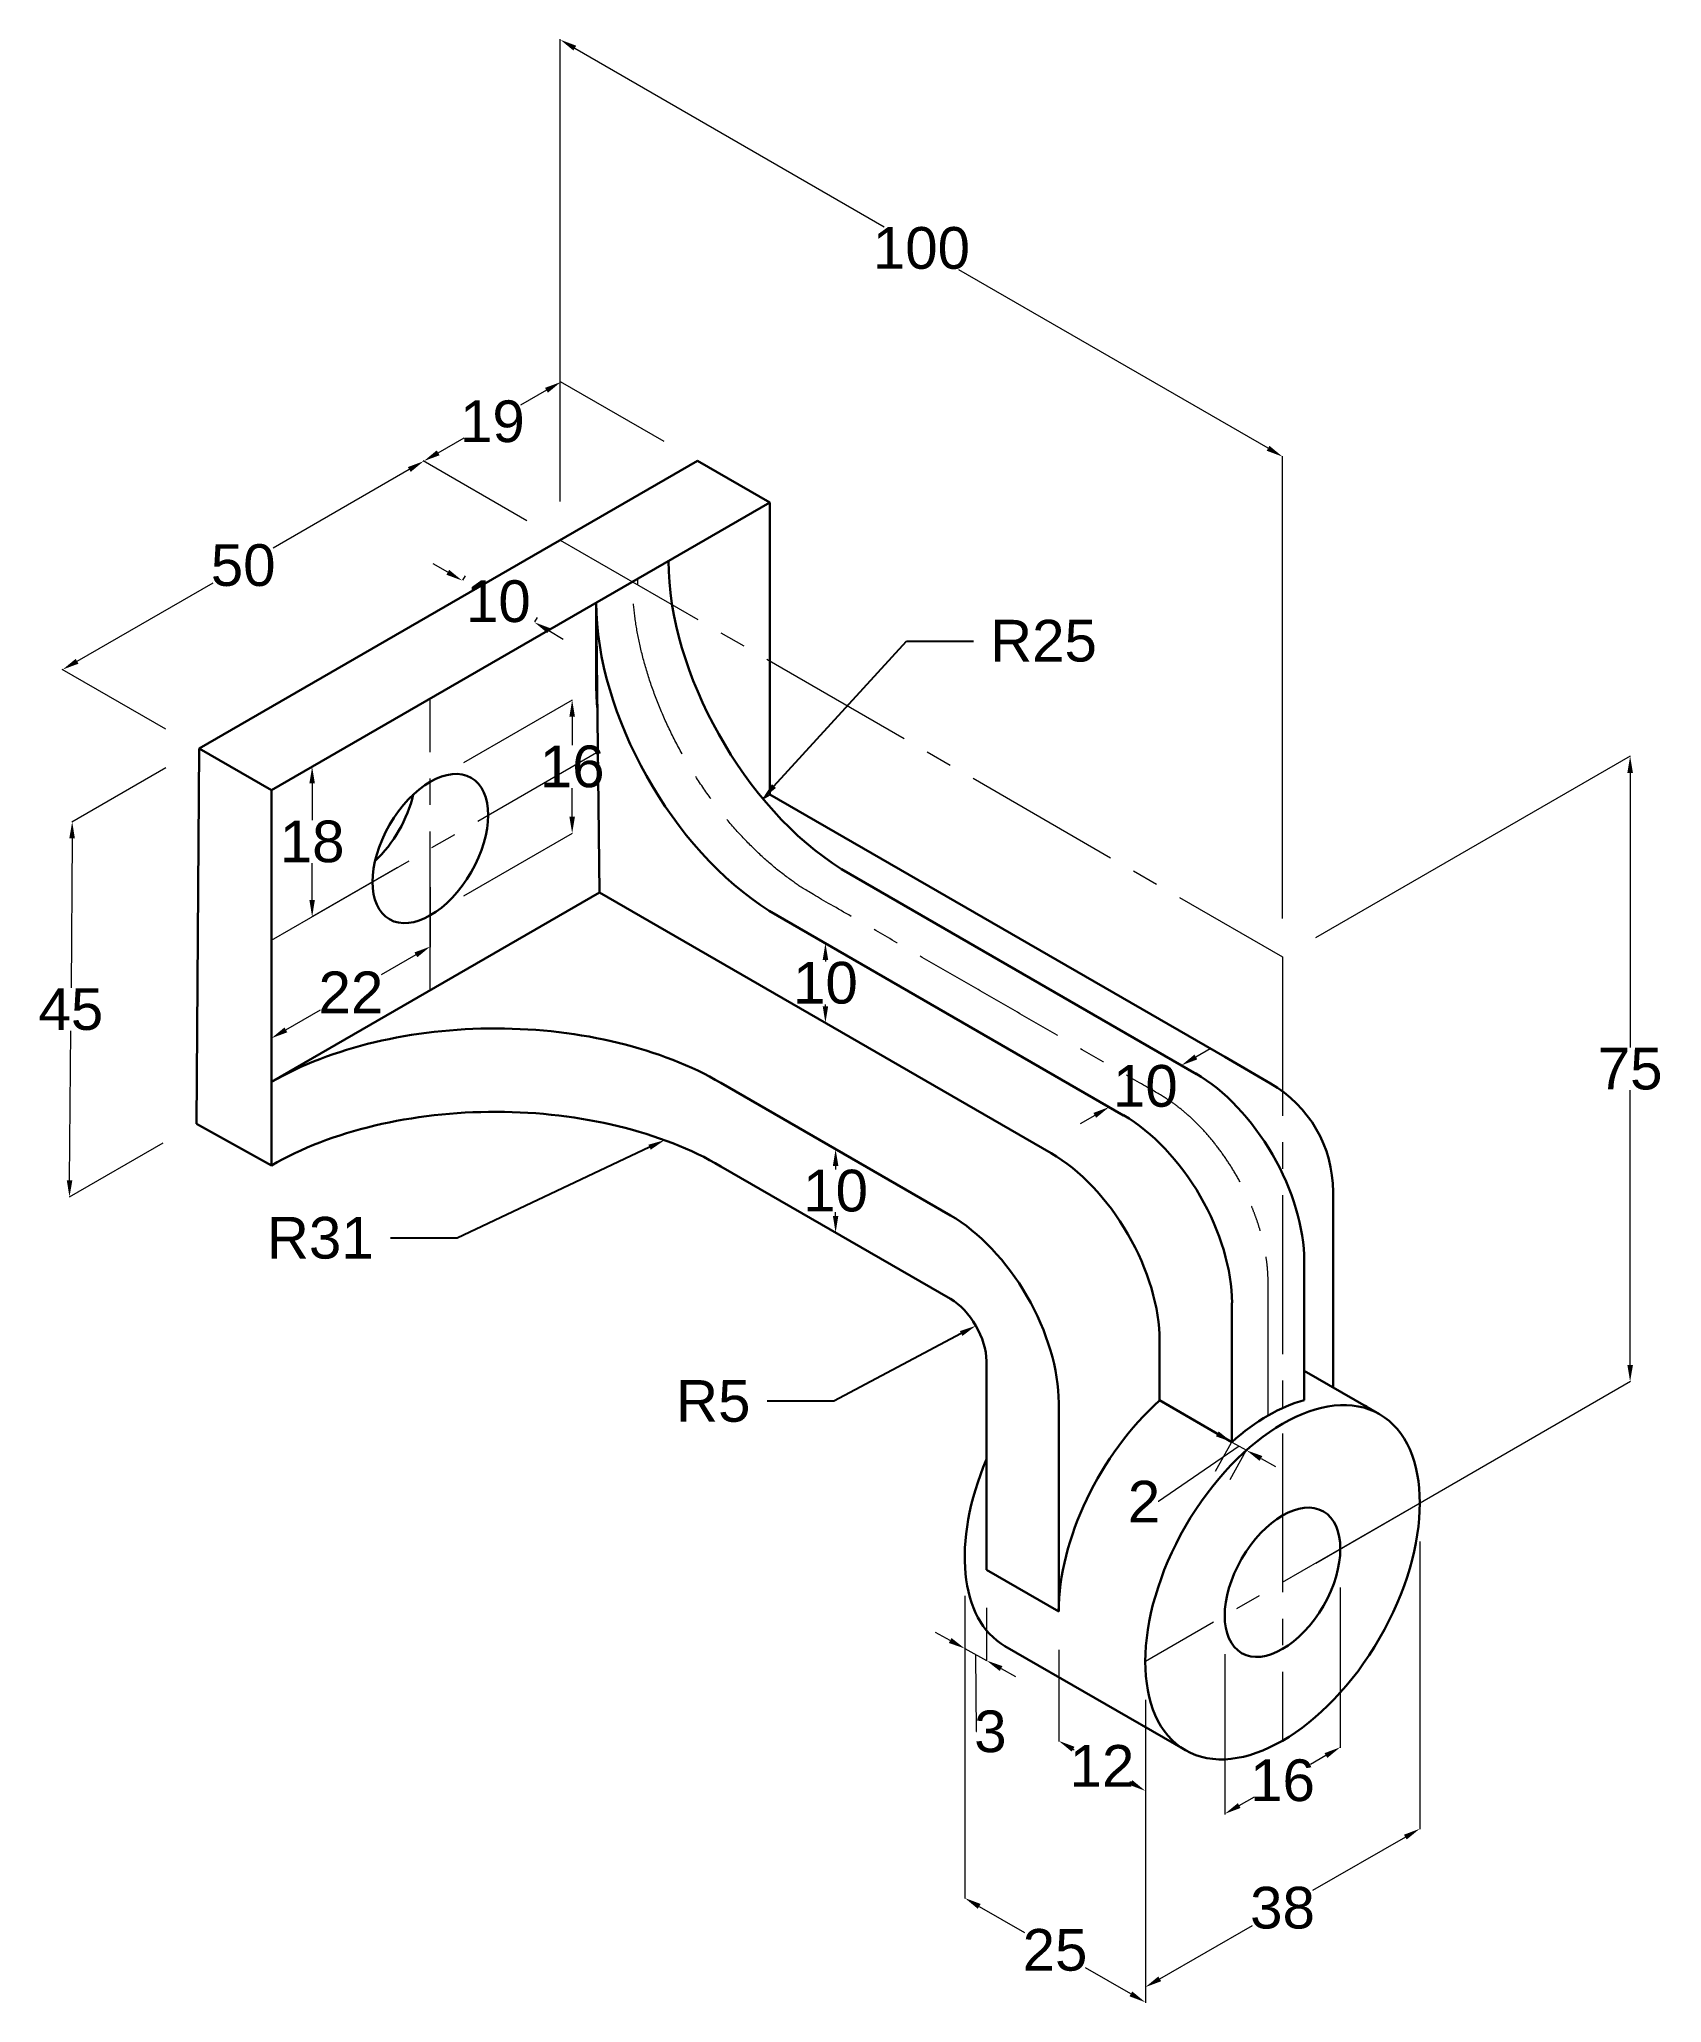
# Model space of a CAD drawing. Header units: inches. Extents: x 63 to 258, y -132 to 104.
import ezdxf
from ezdxf import colors
from ezdxf.entities.mleader import LeaderData, LeaderLine
from ezdxf.math import Vec2, Vec3

# ---------------------------------------------------------------- set-up
doc = ezdxf.new("R2010")
doc.units = ezdxf.units.IN
doc.header["$MEASUREMENT"] = 0
doc.header["$PDMODE"] = 35
doc.linetypes.add('CENTER2', pattern=[28.575, 19.05, -3.175, 3.175, -3.175])
for name, color, linetype, lineweight in [('centerlines', 4, 'CENTER2', 13), ('dims', 3, 'Continuous', 13), ('Objectline', 7, 'Continuous', 30)]:
    doc.layers.add(name, color=color, linetype=linetype, lineweight=lineweight)
doc.styles.get("Standard").update_dxf_attribs({"font": 'arial.ttf'})
doc.dimstyles.new('Copy(3) of ISO-25', dxfattribs={"dimtxt": 5, "dimasz": 2, "dimexe": 0.049213, "dimexo": 4, "dimgap": 0.024606, "dimtad": 0, "dimtih": 1, "dimtoh": 1, "dimdec": 0, "dimzin": 1, "dimdsep": 46, "dimtxsty": 'Standard', "dimcen": 0, "dimadec": 0, "dimazin": 0, "dimtfac": 1, "dimtdec": 0, "dimtofl": 0, "dimtmove": 1, "dimatfit": 1, "dimfxl": 0.03937, "dimlwd": 13, "dimlwe": 13, "dimarcsym": 0})

# ---------------------------------------------------------------- blocks, each defined once
blk = doc.blocks.new('*D0')
at = {"layer": 'Defpoints', "color": 0, "transparency": 16777216}
for p in [(109.25, 53.2), (125.63, 43.74), (82.33, 18.74)]:
    blk.add_point(p, dxfattribs=at)
at = {"layer": 'dims', "color": 0, "linetype": 'Continuous', "lineweight": 13, "transparency": 16777216}
for p, q in [((107.52, 52.2), (91.2, 42.77)), ((121.63, 46.05), (109.2, 53.23)), ((67.68, 29.2), (84, 38.62)), ((78.33, 21.05), (65.9, 28.23))]:
    blk.add_line(p, q, dxfattribs=at)
at = {"layer": 'dims', "color": 0, "transparency": 16777216}
for points in [[(107.35, 52.49), (107.69, 51.91), (109.25, 53.2)], [(67.52, 29.49), (67.85, 28.91), (65.95, 28.2)]]:
    blk.add_solid(points, dxfattribs=at)
at = {"layer": 'dims', "color": 0, "transparency": 16777216, "insert": (87.6, 40.7), "char_height": 5, "attachment_point": 5}
blk.add_mtext('50', dxfattribs=at)
blk = doc.blocks.new('*D1')
at = {"layer": 'Defpoints', "color": 0, "transparency": 16777216}
for p in [(110.04, 24.74), (110.04, 6.74), (95.87, -1.44)]:
    blk.add_point(p, dxfattribs=at)
at = {"layer": 'dims', "color": 0, "linetype": 'Continuous', "lineweight": 13, "transparency": 16777216}
for p, q in [((106.04, 22.43), (95.82, 16.53)), ((95.87, 14.56), (95.87, 10.14)), ((95.87, 0.56), (95.87, 4.98)), ((106.04, 4.43), (95.82, -1.47))]:
    blk.add_line(p, q, dxfattribs=at)
at = {"layer": 'dims', "color": 0, "transparency": 16777216}
for points in [[(95.54, 14.56), (96.2, 14.56), (95.87, 16.56)], [(95.54, 0.56), (96.2, 0.56), (95.87, -1.44)]]:
    blk.add_solid(points, dxfattribs=at)
at = {"layer": 'dims', "color": 0, "transparency": 16777216, "insert": (95.87, 7.56), "char_height": 5, "attachment_point": 5}
blk.add_mtext('18', dxfattribs=at)
blk = doc.blocks.new('*D2')
at = {"layer": 'Defpoints', "color": 0, "transparency": 16777216}
for p in [(110.04, 6.74), (90.99, -4.26), (110.04, -5.01)]:
    blk.add_point(p, dxfattribs=at)
at = {"layer": 'dims', "color": 0, "linetype": 'Continuous', "lineweight": 13, "transparency": 16777216}
for p, q in [((110.04, 2.12), (110.04, -5.07)), ((108.31, -6.01), (104.14, -8.42)), ((90.99, -8.88), (90.99, -16.07)), ((92.72, -15.01), (96.89, -12.6))]:
    blk.add_line(p, q, dxfattribs=at)
at = {"layer": 'dims', "color": 0, "transparency": 16777216}
for points in [[(108.14, -5.72), (108.48, -6.3), (110.04, -5.01)], [(92.55, -14.72), (92.89, -15.3), (90.99, -16.01)]]:
    blk.add_solid(points, dxfattribs=at)
at = {"layer": 'dims', "color": 0, "transparency": 16777216, "insert": (100.52, -10.51), "char_height": 5, "attachment_point": 5}
blk.add_mtext('22', dxfattribs=at)
blk = doc.blocks.new('*D3')
at = {"layer": 'Defpoints', "color": 0, "transparency": 16777216}
for p in [(212.23, -6.26), (253.91, -57.19), (212.23, -81.26)]:
    blk.add_point(p, dxfattribs=at)
at = {"layer": 'dims', "color": 0, "linetype": 'Continuous', "lineweight": 13, "transparency": 16777216}
for p, q in [((216.23, -3.95), (253.96, 17.84)), ((253.91, 15.81), (253.91, -17.13)), ((253.91, -55.19), (253.91, -22.26)), ((216.23, -78.95), (253.96, -57.16))]:
    blk.add_line(p, q, dxfattribs=at)
at = {"layer": 'dims', "color": 0, "transparency": 16777216}
for points in [[(253.58, 15.81), (254.25, 15.81), (253.91, 17.81)], [(253.58, -55.19), (254.25, -55.19), (253.91, -57.19)]]:
    blk.add_solid(points, dxfattribs=at)
at = {"layer": 'dims', "color": 0, "transparency": 16777216, "insert": (253.91, -19.69), "char_height": 5, "attachment_point": 5}
blk.add_mtext('75', dxfattribs=at)
blk = doc.blocks.new('*D5')
at = {"layer": 'Defpoints', "color": 0, "transparency": 16777216}
for p in [(112.21, 35.99), (122.53, 33.87), (120.87, 30.99)]:
    blk.add_point(p, dxfattribs=at)
at = {"layer": 'dims', "color": 0, "linetype": 'Continuous', "lineweight": 13, "transparency": 16777216}
for p, q in [((112.14, 39.87), (110.4, 40.87)), ((114.21, 39.46), (113.89, 38.91)), ((122.87, 34.46), (122.55, 33.91)), ((124.26, 32.87), (125.99, 31.87))]:
    blk.add_line(p, q, dxfattribs=at)
at = {"layer": 'dims', "color": 0, "transparency": 16777216}
for points in [[(112.3, 40.16), (111.97, 39.58), (113.87, 38.87)], [(124.43, 33.16), (124.09, 32.58), (122.53, 33.87)]]:
    blk.add_solid(points, dxfattribs=at)
at = {"layer": 'dims', "color": 0, "transparency": 16777216, "insert": (118.2, 36.37), "char_height": 5, "attachment_point": 5}
blk.add_mtext('10', dxfattribs=at)
blk = doc.blocks.new('*D6')
at = {"layer": 'Defpoints', "color": 0, "transparency": 16777216}
for p in [(82.33, 18.74), (82, -26.26), (66.77, -35.05)]:
    blk.add_point(p, dxfattribs=at)
at = {"layer": 'dims', "color": 0, "linetype": 'Continuous', "lineweight": 13, "transparency": 16777216}
for p, q in [((78.31, 16.42), (67.05, 9.92)), ((67.09, 7.95), (66.96, -9.98)), ((66.79, -33.05), (66.92, -15.12)), ((77.98, -28.58), (66.72, -35.08))]:
    blk.add_line(p, q, dxfattribs=at)
at = {"layer": 'dims', "color": 0, "transparency": 16777216}
for points in [[(66.75, 7.95), (67.42, 7.95), (67.1, 9.95)], [(66.45, -33.05), (67.12, -33.05), (66.77, -35.05)]]:
    blk.add_solid(points, dxfattribs=at)
at = {"layer": 'dims', "color": 0, "transparency": 16777216, "insert": (66.94, -12.55), "char_height": 5, "attachment_point": 5}
blk.add_mtext('45', dxfattribs=at)
blk = doc.blocks.new('*D9')
at = {"layer": 'Defpoints', "color": 0, "transparency": 16777216}
for p in [(110.04, 14.74), (127.05, 8.56), (110.04, -1.26)]:
    blk.add_point(p, dxfattribs=at)
at = {"layer": 'dims', "color": 0, "linetype": 'Continuous', "lineweight": 13, "transparency": 16777216}
for p, q in [((114.04, 17.05), (127.1, 24.59)), ((127.05, 22.56), (127.05, 19.14)), ((127.05, 10.56), (127.05, 13.99)), ((114.04, 1.05), (127.1, 8.59))]:
    blk.add_line(p, q, dxfattribs=at)
at = {"layer": 'dims', "color": 0, "transparency": 16777216}
for points in [[(126.72, 22.56), (127.38, 22.56), (127.05, 24.56)], [(126.72, 10.56), (127.38, 10.56), (127.05, 8.56)]]:
    blk.add_solid(points, dxfattribs=at)
at = {"layer": 'dims', "color": 0, "transparency": 16777216, "insert": (127.05, 16.56), "char_height": 5, "attachment_point": 5}
blk.add_mtext('16', dxfattribs=at)
blk = doc.blocks.new('*D10')
at = {"layer": 'Defpoints', "color": 0, "transparency": 16777216}
for p in [(125.7, 62.7), (142.08, 53.24), (125.63, 43.74)]:
    blk.add_point(p, dxfattribs=at)
at = {"layer": 'dims', "color": 0, "linetype": 'Continuous', "lineweight": 13, "transparency": 16777216}
for p, q in [((123.97, 61.7), (120.85, 59.9)), ((138.08, 55.55), (125.65, 62.73)), ((110.98, 54.2), (114.1, 56)), ((121.63, 46.05), (109.2, 53.23))]:
    blk.add_line(p, q, dxfattribs=at)
at = {"layer": 'dims', "color": 0, "transparency": 16777216}
for points in [[(123.8, 61.99), (124.14, 61.41), (125.7, 62.7)], [(110.81, 54.49), (111.15, 53.91), (109.25, 53.2)]]:
    blk.add_solid(points, dxfattribs=at)
at = {"layer": 'dims', "color": 0, "transparency": 16777216, "insert": (117.48, 57.95), "char_height": 5, "attachment_point": 5}
blk.add_mtext('19', dxfattribs=at)
blk = doc.blocks.new('*D11')
at = {"layer": 'Defpoints', "color": 0, "transparency": 16777216}
for p in [(212.23, 53.74), (125.63, 43.74), (212.23, -6.26)]:
    blk.add_point(p, dxfattribs=at)
at = {"layer": 'dims', "color": 0, "linetype": 'Continuous', "lineweight": 13, "transparency": 16777216}
for p, q in [((125.63, 48.36), (125.63, 103.8)), ((127.36, 102.74), (164.47, 81.32)), ((210.5, 54.74), (173.4, 76.16)), ((212.23, -1.64), (212.23, 53.8))]:
    blk.add_line(p, q, dxfattribs=at)
at = {"layer": 'dims', "color": 0, "transparency": 16777216}
for points in [[(127.53, 103.03), (127.2, 102.45), (125.63, 103.74)], [(210.67, 55.03), (210.33, 54.45), (212.23, 53.74)]]:
    blk.add_solid(points, dxfattribs=at)
at = {"layer": 'dims', "color": 0, "transparency": 16777216, "insert": (168.93, 78.74), "char_height": 5, "attachment_point": 5}
blk.add_mtext('100', dxfattribs=at)
blk = doc.blocks.new('*D13')
at = {"layer": 'Defpoints', "color": 0, "transparency": 16777216}
for p in [(219.16, -77.26), (205.3, -85.26), (219.16, -101.04)]:
    blk.add_point(p, dxfattribs=at)
at = {"layer": 'dims', "color": 0, "linetype": 'Continuous', "lineweight": 13, "transparency": 16777216}
for p, q in [((219.16, -81.88), (219.16, -101.1)), ((205.3, -89.88), (205.3, -109.1)), ((217.43, -102.04), (215.6, -103.1)), ((207.04, -108.04), (208.86, -106.99))]:
    blk.add_line(p, q, dxfattribs=at)
at = {"layer": 'dims', "color": 0, "transparency": 16777216}
for points in [[(217.26, -101.76), (217.6, -102.33), (219.16, -101.04)], [(206.87, -107.76), (207.2, -108.33), (205.3, -109.04)]]:
    blk.add_solid(points, dxfattribs=at)
at = {"layer": 'dims', "color": 0, "transparency": 16777216, "insert": (212.23, -105.04), "char_height": 5, "attachment_point": 5}
blk.add_mtext('16', dxfattribs=at)
blk = doc.blocks.new('*D14')
at = {"layer": 'Defpoints', "color": 0, "transparency": 16777216}
for p in [(228.69, -71.76), (195.78, -90.76), (228.69, -110.82)]:
    blk.add_point(p, dxfattribs=at)
at = {"layer": 'dims', "color": 0, "linetype": 'Continuous', "lineweight": 13, "transparency": 16777216}
for p, q in [((228.69, -76.38), (228.69, -110.88)), ((195.78, -95.38), (195.78, -129.88)), ((226.96, -111.82), (215.84, -118.24)), ((197.51, -128.82), (208.62, -122.41))]:
    blk.add_line(p, q, dxfattribs=at)
at = {"layer": 'dims', "color": 0, "transparency": 16777216}
for points in [[(226.79, -111.54), (227.12, -112.11), (228.69, -110.82)], [(197.34, -128.54), (197.68, -129.11), (195.78, -129.82)]]:
    blk.add_solid(points, dxfattribs=at)
at = {"layer": 'dims', "color": 0, "transparency": 16777216, "insert": (212.23, -120.32), "char_height": 5, "attachment_point": 5}
blk.add_mtext('38', dxfattribs=at)
blk = doc.blocks.new('*D15')
at = {"layer": 'Defpoints', "color": 0, "transparency": 16777216}
for p in [(185.39, -84.76), (195.78, -90.76), (195.78, -106.28)]:
    blk.add_point(p, dxfattribs=at)
at = {"layer": 'dims', "color": 0, "linetype": 'Continuous', "lineweight": 13, "transparency": 16777216}
for p, q in [((185.39, -89.38), (185.39, -100.34)), ((195.78, -95.38), (195.78, -106.34)), ((187.12, -101.28), (187.24, -101.35)), ((194.05, -105.28), (193.93, -105.21))]:
    blk.add_line(p, q, dxfattribs=at)
at = {"layer": 'dims', "color": 0, "transparency": 16777216}
for points in [[(187.28, -100.99), (186.95, -101.57), (185.39, -100.28)], [(194.21, -104.99), (193.88, -105.57), (195.78, -106.28)]]:
    blk.add_solid(points, dxfattribs=at)
at = {"layer": 'dims', "color": 0, "transparency": 16777216, "insert": (190.58, -103.28), "char_height": 5, "attachment_point": 5}
blk.add_mtext('12', dxfattribs=at)
blk = doc.blocks.new('*D16')
at = {"layer": 'Defpoints', "color": 0, "transparency": 16777216}
for p in [(174.13, -78.26), (195.78, -90.76), (174.13, -119.13)]:
    blk.add_point(p, dxfattribs=at)
at = {"layer": 'dims', "color": 0, "linetype": 'Continuous', "lineweight": 13, "transparency": 16777216}
for p, q in [((174.13, -82.88), (174.13, -119.19)), ((195.78, -95.38), (195.78, -131.69)), ((175.86, -120.13), (181.29, -123.26)), ((194.05, -130.63), (188.62, -127.5))]:
    blk.add_line(p, q, dxfattribs=at)
at = {"layer": 'dims', "color": 0, "transparency": 16777216}
for points in [[(176.03, -119.84), (175.69, -120.42), (174.13, -119.13)], [(194.21, -130.34), (193.88, -130.92), (195.78, -131.63)]]:
    blk.add_solid(points, dxfattribs=at)
at = {"layer": 'dims', "color": 0, "transparency": 16777216, "insert": (184.95, -125.38), "char_height": 5, "attachment_point": 5}
blk.add_mtext('25', dxfattribs=at)
blk = doc.blocks.new('*D17')
at = {"layer": 'Defpoints', "color": 0, "transparency": 16777216}
for p in [(174.13, -78.33), (176.73, -79.76), (176.73, -90.64)]:
    blk.add_point(p, dxfattribs=at)
at = {"layer": 'dims', "color": 0, "linetype": 'Continuous', "lineweight": 13, "transparency": 16777216}
for p, q in [((174.13, -82.89), (174.13, -89.27)), ((176.73, -84.33), (176.73, -90.7)), ((172.38, -88.25), (170.62, -87.28)), ((174.13, -89.21), (176.73, -90.64)), ((175.43, -89.93), (175.49, -99.17)), ((178.48, -91.61), (180.23, -92.57)), ((175.49, -99.17), (175.54, -99.17))]:
    blk.add_line(p, q, dxfattribs=at)
at = {"layer": 'dims', "color": 0, "transparency": 16777216}
for points in [[(172.54, -87.95), (172.22, -88.54), (174.13, -89.21)], [(178.64, -91.32), (178.32, -91.9), (176.73, -90.64)]]:
    blk.add_solid(points, dxfattribs=at)
at = {"layer": 'dims', "color": 0, "transparency": 16777216, "insert": (177.2, -99.17), "char_height": 5, "attachment_point": 5}
blk.add_mtext('3', dxfattribs=at)
blk = doc.blocks.new('*D22')
at = {"layer": 'Defpoints', "color": 0, "transparency": 16777216}
for p in [(158.64, -29.32), (158.64, -29.32), (158.64, -39.32)]:
    blk.add_point(p, dxfattribs=at)
at = {"layer": 'dims', "color": 0, "linetype": 'Continuous', "lineweight": 13, "transparency": 16777216}
for p, q in [((162.64, -31.63), (158.69, -29.35)), ((158.64, -31.32), (158.64, -31.74)), ((158.64, -37.32), (158.64, -36.89)), ((162.64, -41.63), (158.69, -39.35))]:
    blk.add_line(p, q, dxfattribs=at)
at = {"layer": 'dims', "color": 0, "transparency": 16777216}
for points in [[(158.31, -31.32), (158.97, -31.32), (158.64, -29.32)], [(158.31, -37.32), (158.97, -37.32), (158.64, -39.32)]]:
    blk.add_solid(points, dxfattribs=at)
at = {"layer": 'dims', "color": 0, "transparency": 16777216, "insert": (158.64, -34.32), "char_height": 5, "attachment_point": 5}
blk.add_mtext('10', dxfattribs=at)
blk = doc.blocks.new('*D23')
at = {"layer": 'Defpoints', "color": 0, "transparency": 16777216}
for p in [(157.42, -4.61), (157.42, -4.61), (157.42, -14.17)]:
    blk.add_point(p, dxfattribs=at)
at = {"layer": 'dims', "color": 0, "linetype": 'Continuous', "lineweight": 13, "transparency": 16777216}
for p, q in [((161.42, -6.92), (157.47, -4.64)), ((157.42, -6.61), (157.42, -6.82)), ((157.42, -12.17), (157.42, -11.97)), ((161.42, -16.48), (157.47, -14.2))]:
    blk.add_line(p, q, dxfattribs=at)
at = {"layer": 'dims', "color": 0, "transparency": 16777216}
for points in [[(157.09, -6.61), (157.75, -6.61), (157.42, -4.61)], [(157.09, -12.17), (157.75, -12.17), (157.42, -14.17)]]:
    blk.add_solid(points, dxfattribs=at)
at = {"layer": 'dims', "color": 0, "transparency": 16777216, "insert": (157.42, -9.39), "char_height": 5, "attachment_point": 5}
blk.add_mtext('10', dxfattribs=at)
blk = doc.blocks.new('*D24')
at = {"layer": 'Defpoints', "color": 0, "transparency": 16777216}
for p in [(200.11, -19.26), (201.84, -20.26), (193.18, -25.26)]:
    blk.add_point(p, dxfattribs=at)
at = {"layer": 'dims', "color": 0, "linetype": 'Continuous', "lineweight": 13, "transparency": 16777216}
for p, q in [((197.84, -17.95), (200.06, -19.23)), ((201.84, -18.26), (203.57, -17.26)), ((189.18, -22.95), (191.4, -24.23)), ((189.72, -25.26), (187.98, -26.26))]:
    blk.add_line(p, q, dxfattribs=at)
at = {"layer": 'dims', "color": 0, "transparency": 16777216}
for points in [[(201.67, -17.97), (202.01, -18.55), (200.11, -19.26)], [(189.55, -24.97), (189.88, -25.55), (191.45, -24.26)]]:
    blk.add_solid(points, dxfattribs=at)
at = {"layer": 'dims', "color": 0, "transparency": 16777216, "insert": (195.78, -21.76), "char_height": 5, "attachment_point": 5}
blk.add_mtext('10', dxfattribs=at)
blk = doc.blocks.new('*D25')
at = {"layer": 'Defpoints', "color": 0, "transparency": 16777216}
for p in [(206.15, -64.44), (207.9, -65.43), (207.9, -65.43)]:
    blk.add_point(p, dxfattribs=at)
at = {"layer": 'dims', "color": 0, "linetype": 'Continuous', "lineweight": 13, "transparency": 16777216}
for p, q in [((204.41, -63.47), (202.66, -62.49)), ((207.03, -64.94), (197.35, -71.59)), ((204.19, -67.93), (206.13, -64.49)), ((205.94, -68.92), (207.88, -65.47)), ((206.15, -64.44), (207.9, -65.43)), ((209.65, -66.41), (211.39, -67.39)), ((197.35, -71.59), (197.3, -71.59))]:
    blk.add_line(p, q, dxfattribs=at)
at = {"layer": 'dims', "color": 0, "transparency": 16777216}
for points in [[(204.57, -63.17), (204.24, -63.76), (206.15, -64.44)], [(209.81, -66.12), (209.48, -66.7), (207.9, -65.43)]]:
    blk.add_solid(points, dxfattribs=at)
at = {"layer": 'dims', "color": 0, "transparency": 16777216, "insert": (195.62, -71.59), "char_height": 5, "attachment_point": 5}
blk.add_mtext('2', dxfattribs=at)

msp = doc.modelspace()

# ---------------------------------------------------------------- linework, layer by layer
at = {"layer": 'centerlines'}
for p, q in [((125.63, 43.74), (212.23, -6.26)), ((110.04, -10.26), (110.04, 24.74)), ((90.99, -4.26), (129.96, 18.24)), ((212.23, -6.26), (212.23, -100.26)), ((110.04, -10.26), (90.99, -21.26)), ((228.69, -71.76), (195.78, -90.76))]:
    msp.add_line(p, q, dxfattribs=at)
msp.add_lwpolyline([(134.94, 38.37), (134.94, 39.12)], dxfattribs=at)
msp.add_rational_spline([(210.5, -61.26), (210.5, -53.26), (210.5, -45.26), (210.5, -30.26), (197.51, -22.76), (176.73, -10.76), (155.94, 1.24), (134.29, 13.74), (134.29, 38.74)], [1, 1, 1, 0.707106781187, 1, 1, 1, 0.707106781187, 1], degree=2, knots=[0, 0, 0, 1, 1, 2.570796, 2.570796, 3.570796, 3.570796, 5.141593, 5.141593, 5.141593], dxfattribs=at)
at = {"layer": 'Objectline'}
for p, q in [((82.33, 18.74), (142.08, 53.24)), ((142.08, 53.24), (150.74, 48.24)), ((150.74, 48.24), (90.99, 13.74)), ((150.74, 13.24), (150.74, 48.24)), ((130.34, 1.46), (129.94, 36.23)), ((82, -26.26), (82.33, 18.74)), ((82.33, 18.74), (90.99, 13.74)), ((90.99, 13.74), (90.99, -31.26)), ((150.74, 13.24), (149.9, 12.75)), ((150.74, 13.24), (205.3, -18.26)), ((201.93, -20.31), (159.36, 4.27)), ((130.34, 1.46), (90.99, -21.26)), ((130.34, 1.46), (184.5, -29.81)), ((193.18, -25.26), (150.69, -0.73)), ((144.88, -21.38), (172.4, -37.26)), ((90.99, -31.26), (82, -26.26)), ((144.88, -31.38), (172.4, -47.26)), ((214.83, -59.43), (214.83, -42.65)), ((206.17, -47.76), (206.17, -64.43)), ((197.49, -59.44), (197.49, -52.31)), ((176.73, -79.76), (176.73, -54.76)), ((214.83, -55.89), (223.87, -61.11)), ((185.39, -84.76), (185.39, -59.76)), ((197.49, -59.44), (206.15, -64.44)), ((185.39, -84.76), (176.73, -79.76)), ((200.6, -101.41), (178.95, -88.91))]:
    msp.add_line(p, q, dxfattribs=at)
for points in [[(130.09, 23.44, -0.027095), (129.94, 26.15), (129.94, 36.23)], [(218.29, -57.89), (218.29, -34.42, 0.267949), (210.79, -21.43), (205.3, -18.26)]]:
    msp.add_lwpolyline(points, format="xyb", dxfattribs=at)
for centre, major_axis, start_param, end_param in [((160.25, 28.73), (15.31, -26.52), 3.926991, 5.456616), ((151.59, 23.73), (15.31, -26.52), 3.926991, 5.456232), ((101.38, 11.74), (-4.9, -8.49), 7.367287, 8.340677), ((117.84, -36.76), (-37.97, 0), 10.202625, 11.780972), ((201.84, -35.26), (9.19, -15.91), 7.068583, 8.63938), ((117.84, -46.76), (-37.97, 0), 10.202625, 11.780972), ((193.18, -40.26), (9.19, -15.91), 7.068583, 8.63938), ((184.5, -44.81), (9.19, -15.91), 7.068583, 8.63938), ((172.4, -52.26), (9.19, -15.91), 7.068583, 8.63938), ((172.4, -52.26), (3.06, -5.3), 0.785398, 2.356194), ((201.84, -75.26), (-11.64, -20.15), 4.194462, 5.497787), ((210.5, -80.26), (-11.64, -20.15), 3.660718, 4.194462), ((210.5, -80.26), (-11.64, -20.15), 3.067091, 3.141593), ((190.58, -68.76), (-11.64, -20.15), 4.928166, 6.283185)]:
    msp.add_ellipse(centre, major_axis=major_axis, ratio=0.57735, start_param=start_param, end_param=end_param, dxfattribs=at)
for centre, major_axis in [((110.04, 6.74), (-4.9, -8.49)), ((212.23, -81.26), (-11.64, -20.15)), ((212.23, -81.26), (-4.9, -8.49))]:
    msp.add_ellipse(centre, major_axis=major_axis, ratio=0.57735, dxfattribs=at)

# ---------------------------------------------------------------- dimensions: what is measured, and where the dimension line sits
at = {"layer": 'dims'}
for p1, p2, distance, picture, middle in [((125.63, 43.74), (212.23, -6.26), 51.96, '*D11', (168.93, 78.74)), ((125.63, 43.74), (142.08, 53.24), 16.38, '*D10', (117.48, 57.95)), ((82.33, 18.74), (125.63, 43.74), 16.38, '*D0', (87.6, 40.7)), ((112.21, 35.99), (120.87, 30.99), 3.32, '*D5', (118.2, 36.37)), ((110.04, 14.74), (110.04, -1.26), 17.01, '*D9', (127.05, 16.56)), ((82.33, 18.74), (82, -26.26), -15.16, '*D6', (66.94, -12.55)), ((90.99, -4.26), (110.04, 6.74), -10.18, '*D2', (100.52, -10.51)), ((157.42, -14.17), (157.42, -4.61), 0, '*D23', (157.42, -9.39)), ((193.18, -25.26), (201.84, -20.26), 1.73, '*D24', (195.78, -21.76)), ((195.78, -90.76), (228.69, -71.76), -33.83, '*D14', (212.23, -120.32)), ((205.3, -85.26), (219.16, -77.26), -20.6, '*D13', (212.23, -105.04)), ((195.78, -90.76), (174.13, -78.26), 35.4, '*D16', (184.95, -125.38)), ((185.39, -84.76), (195.78, -90.76), -13.44, '*D15', (190.58, -103.28))]:
    dim = msp.add_aligned_dim(p1=p1, p2=p2, distance=distance, dimstyle='Copy(3) of ISO-25', dxfattribs=at)
    dim.commit()
    dim.dimension.update_dxf_attribs({"geometry": picture, "text_midpoint": middle})
for base, p1, p2, picture, middle in [((95.87, -1.44), (110.04, 24.74), (110.04, 6.74), '*D1', (95.87, 7.56)), ((253.91, -57.19), (212.23, -6.26), (212.23, -81.26), '*D3', (253.91, -19.69)), ((158.64, -29.32), (158.64, -39.32), (158.64, -29.32), '*D22', (158.64, -34.32))]:
    dim = msp.add_linear_dim(base=base, p1=p1, p2=p2, angle=90, dimstyle='Copy(3) of ISO-25', dxfattribs=at)
    dim.commit()
    dim.dimension.update_dxf_attribs({"geometry": picture, "text_midpoint": middle})
for base, p1, p2, angle, picture, middle in [((207.9, -65.43), (206.15, -64.44), (207.9, -65.43), 330.6791, '*D25', (197.27, -71.59)), ((176.73, -90.64), (174.13, -78.33), (176.73, -79.76), 331.1398, '*D17', (175.56, -99.17))]:
    dim = msp.add_linear_dim(base=base, p1=p1, p2=p2, angle=angle, dimstyle='Copy(3) of ISO-25', dxfattribs=at)
    dim.commit()
    dim.dimension.update_dxf_attribs({"geometry": picture, "text_midpoint": middle, "dimtype": 161})

# ---------------------------------------------------------------- leaders
ml = msp.add_multileader_mtext('Standard', dxfattribs=at)
ml.set_content('R25', color=256)
ml.set_leader_properties()
ml.build(insert=Vec2(0, 0))
ml.multileader.update_dxf_attribs({"arrow_head_size": 2})
ctx = ml.context
ctx.base_point, ctx.char_height, ctx.arrow_head_size, ctx.plane_origin = Vec3(175.16, 31.62), 5, 2, Vec3(149.9, 12.75)
notes = []
notes.append((ctx, [(0, (1, 1, 0), (167.16, 31.62), (1, 0), 8, [(0, [(149.9, 12.75)], 0, [])])]))
ctx.mtext.insert, ctx.mtext.flow_direction = Vec3(177.16, 34.17), 5
ml = msp.add_multileader_mtext('Standard', dxfattribs=at)
ml.set_content('R31', color=256)
ml.set_leader_properties()
ml.build(insert=Vec2(0, 0))
ml.multileader.update_dxf_attribs({"arrow_head_size": 2})
ctx = ml.context
ctx.base_point, ctx.char_height, ctx.arrow_head_size, ctx.plane_origin = Vec3(90.27, -39.98), 5, 2, Vec3(138.14, -28.23)
ctx.text_align_type = 2
notes.append((ctx, [(0, (1, 1, 0), (113.25, -39.98), (-1, 0), 8, [(0, [(138.14, -28.23)], 0, [])])]))
ctx.mtext.insert, ctx.mtext.alignment, ctx.mtext.flow_direction = Vec3(103.25, -37.44), 3, 5
ml = msp.add_multileader_mtext('Standard', dxfattribs=at)
ml.set_content('R5', color=256)
ml.set_leader_properties()
ml.build(insert=Vec2(0, 0))
ml.multileader.update_dxf_attribs({"arrow_head_size": 2})
ctx = ml.context
ctx.base_point, ctx.char_height, ctx.arrow_head_size, ctx.plane_origin = Vec3(138.33, -59.55), 5, 2, Vec3(175.46, -50.49)
ctx.text_align_type = 2
notes.append((ctx, [(0, (1, 1, 0), (158.43, -59.55), (-1, 0), 8, [(0, [(175.46, -50.49)], 0, [])])]))
ctx.mtext.insert, ctx.mtext.alignment, ctx.mtext.flow_direction = Vec3(148.43, -57.01), 3, 5
for ctx, leaders in notes:
    for number, flags, end, landing, length, lines in leaders:
        leader = LeaderData()
        leader.index, (leader.has_last_leader_line, leader.has_dogleg_vector, leader.attachment_direction) = number, flags
        leader.last_leader_point, leader.dogleg_vector, leader.dogleg_length = Vec3(end), Vec3(landing), length
        for number, points, colour, breaks in lines:
            line = LeaderLine()
            line.index, line.vertices, line.color, line.breaks = number, Vec3.list(points), colors.encode_raw_color(colour), breaks
            leader.lines.append(line)
        ctx.leaders.append(leader)

doc.saveas('drawing.dxf')
